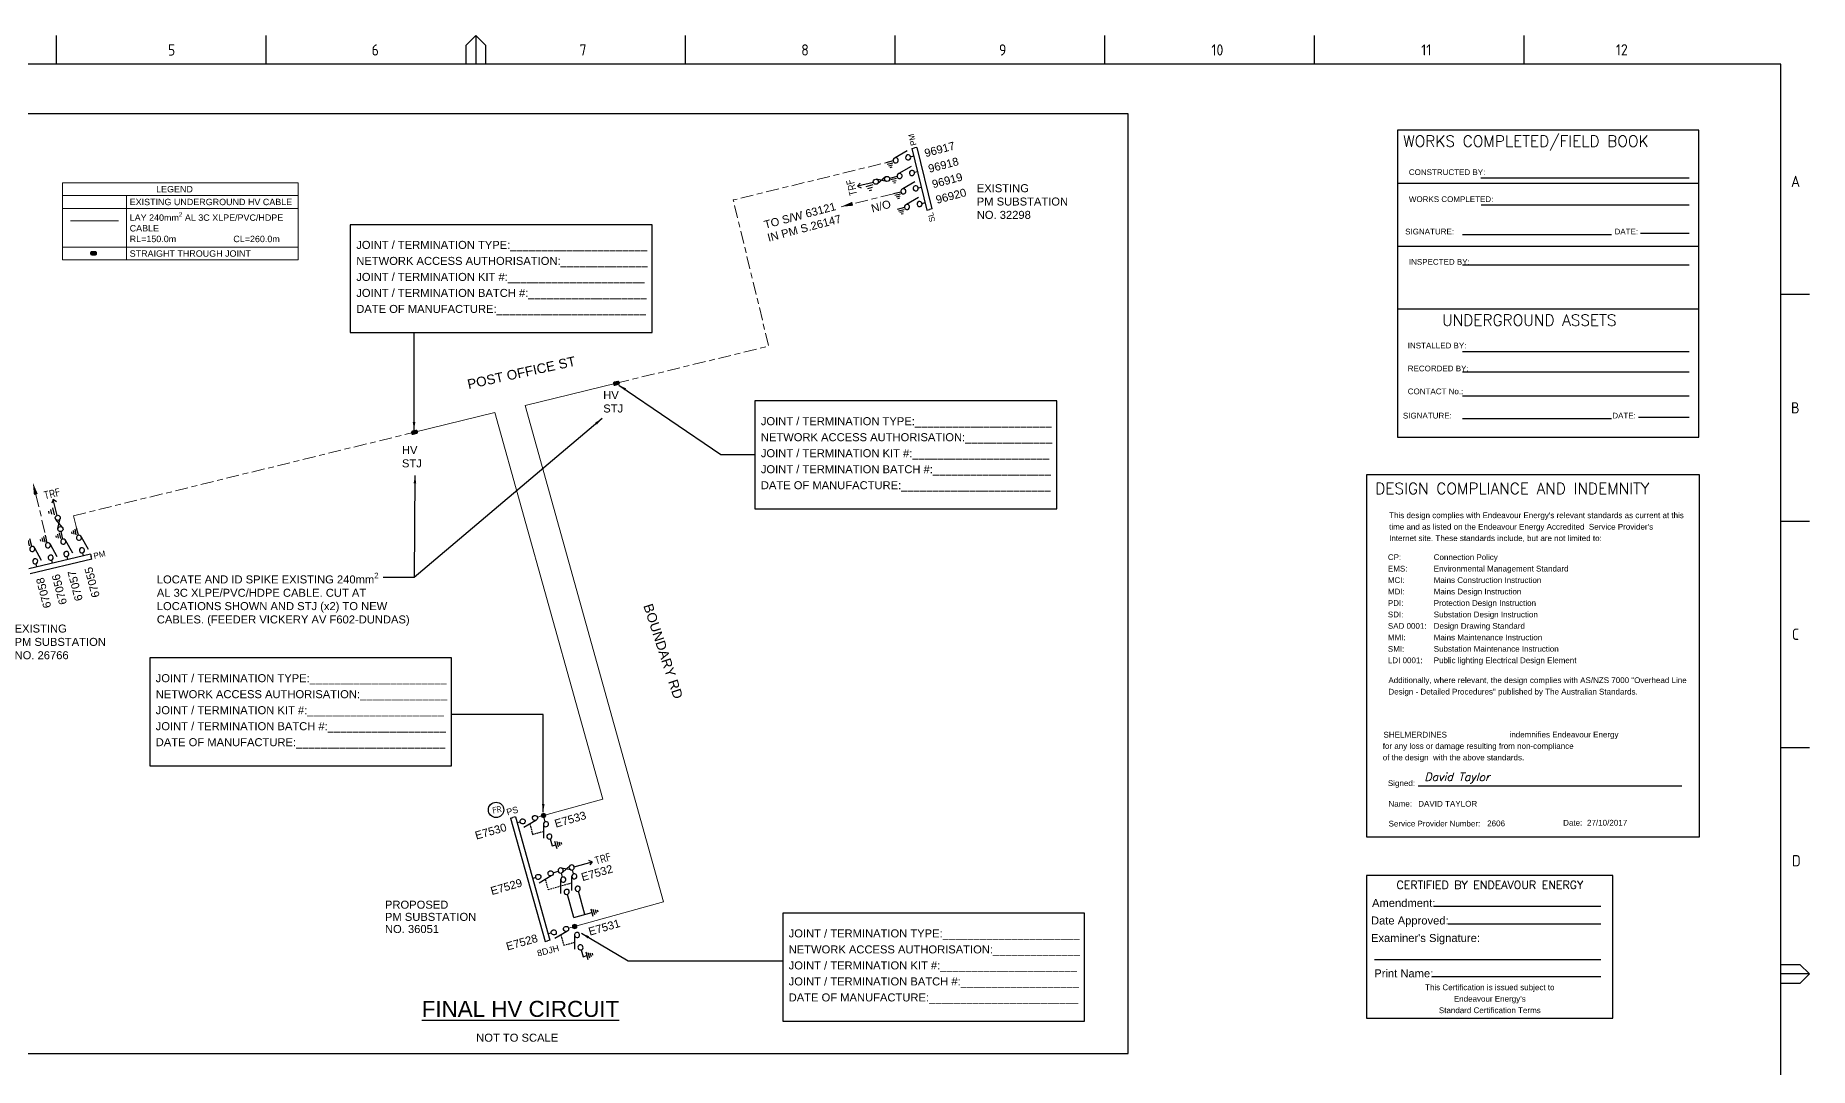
# Paper-space layout 'EE-2' of a CAD drawing. Header units: metres, sheet in millimetres. Extents: x 21 to 854, y -3 to 583.
# Drawn here: x 300 to 854, y 261 to 583 of the extents above; entities that cross this region are included whole.
import ezdxf
from ezdxf.enums import TextEntityAlignment as Align

# ---------------------------------------------------------------- set-up
doc = ezdxf.new("R2010")
doc.units = ezdxf.units.M
for name, pattern in [('A', [0]), ('Cable Exist UG', [8.2, 4, -1.2, 1.8, -1.2]), ('Cable New OH', [6, 4, -2]), ('CENTERX2', [4, 2.5, -0.5, 0.5, -0.5]), ('DASHED', [0.75, 0.5, -0.25])]:
    doc.linetypes.add(name, pattern=pattern)
doc.layers.get('0').update_dxf_attribs({"color": 6})
doc.layers.add('Cadastre Roads_SP_EXT', color=9, linetype='Continuous', lineweight=5)
for name, color, linetype in [('Duct_SP_EXT', 7, 'Continuous'), ('Equip_HV_EXT', 7, 'Continuous'), ('Equip_HV_NEW', 2, 'Continuous'), ('Equip_SP_HV_NEW', 2, 'Continuous'), ('Mains_HV_NEW_U72', 2, 'Continuous'), ('NOTE 1TO1000_new', 7, 'Continuous'), ('Notes', 7, 'Continuous'), ('Sub_SP_TR_HV_LV_EXT', 7, 'Continuous'), ('SupportsUG_SP_EXT', 7, 'Continuous')]:
    doc.layers.add(name, color=color, linetype=linetype)
doc.styles.add('ARIAL', font='arial.ttf', dxfattribs={"height": 2})
doc.styles.add('Elec', font='romand__.ttf')
doc.styles.add('iecISOCP', font='isocp.shx')
doc.styles.add('IESYMBOL1', font='isocp.shx')
doc.styles.add('SCRIPTC', font='scriptc_.ttf')
doc.styles.get("Standard").update_dxf_attribs({"font": 'arial.ttf'})
doc.styles.add('SWITCH_LABEL', font='arial.ttf', dxfattribs={"height": 2.5})
doc.linetypes.add('Cable New UG', pattern='A,7,-0.25,["x",Standard,S=2,R=0,X=0.2,Y=-0.8],-2.1', length=9.35)
doc.dimstyles.get("Standard").update_dxf_attribs({"dimtxt": 0.18, "dimasz": 0.18, "dimexe": 0.18, "dimexo": 0.0625, "dimgap": 0.09, "dimtad": 0, "dimtih": 1, "dimtoh": 1, "dimdec": 4, "dimzin": 0, "dimdsep": 46, "dimtxsty": 'Standard', "dimcen": 0.09, "dimadec": 0, "dimazin": 0, "dimtfac": 1, "dimtdec": 4, "dimtofl": 0, "dimtmove": 0, "dimatfit": 3, "dimfxl": 1, "dimtolj": 1, "dimtzin": 0, "dimarcsym": 0})

# ---------------------------------------------------------------- blocks, each defined once
blk = doc.blocks.new('A1_FRAME_TITLE')
at = {"layer": 'Notes', "linetype": 'Continuous'}
for p, q in [((306.18, 574.39), (306.18, 583.39)), ((371.69, 574.39), (371.69, 583.39)), ((434.2, 580.39), (437.2, 583.39)), ((437.2, 583.39), (437.2, 574.39)), ((437.2, 583.39), (440.2, 580.39)), ((502.71, 574.39), (502.71, 583.39)), ((568.22, 574.39), (568.22, 583.39)), ((633.72, 574.39), (633.72, 583.39)), ((699.23, 574.39), (699.23, 583.39)), ((764.74, 574.39), (764.74, 583.39)), ((434.2, 574.39), (434.2, 580.39)), ((440.2, 580.39), (440.2, 574.39)), ((853.87, 502.43), (844.87, 502.43)), ((844.88, 431.68), (853.87, 431.68)), ((844.87, 360.93), (853.87, 360.93)), ((853.87, 290.18), (844.87, 290.18)), ((844.88, 293.18), (850.87, 293.18)), ((850.87, 293.18), (853.87, 290.18)), ((853.87, 290.18), (850.87, 287.18)), ((850.87, 287.18), (844.88, 287.18))]:
    blk.add_line(p, q, dxfattribs=at)
at = {"layer": 'Notes', "color": 3, "linetype": 'Continuous'}
blk.add_line((844.88, 5.97), (844.88, 574.39), dxfattribs=at)
at = {"layer": 'Notes', "color": 3, "linetype": 'Continuous', "flags": 128}
blk.add_lwpolyline([(844.88, 574.39), (149.5, 574.39)], dxfattribs=at)
blk.add_attdef('DRAFT_NUM', (50.42, 23.29), '', height=2.5, rotation=90)
at = {"layer": 'Notes', "color": 7, "style": 'iecISOCP'}
for s, p in [('5', (341.02, 577.12)), ('6', (404.65, 577.12)), ('7', (469.6, 577.12)), ('8', (538.87, 577.12)), ('9', (600.63, 577.12)), ('10', (667.02, 577.12)), ('11', (732.57, 577.12)), ('12', (793.38, 577.16)), ('A', (848.09, 536.06)), ('B', (848.09, 465.31)), ('C', (848.39, 394.56)), ('D', (848.39, 323.81))]:
    blk.add_text(s, height=3.5, dxfattribs=at).set_placement(p)
at = {"layer": 'Notes', "color": 7, "style": 'iecISOCP', "flags": 8}
blk.add_attdef('VERSION_NO', text='', height=2.5, rotation=90, dxfattribs=at).set_placement((302.04, 43.81), align=Align.MIDDLE_CENTER)
at = {"layer": 'Notes', "color": 7, "style": 'iecISOCP'}
for tag, p in [('CAP_NO', (513.19, 43.46)), ('IE_NUM', (513.05, 37.81)), ('REF_No_1', (335.24, 32.31)), ('REF_1', (362.52, 32.31)), ('GEN_WO', (441.71, 31.76)), ('HV_SWITCH', (513.46, 32.16)), ('REF_No_2', (335.24, 26.31)), ('REF_2', (362.52, 26.31)), ('OH_WO', (441.71, 25.81)), ('UBD_REF', (513.05, 25.83)), ('REF_No_3', (335.24, 20.31)), ('REF_3', (362.52, 20.31)), ('UG_WO', (441.71, 20.05)), ('GIS_MAP_No', (513.05, 20.04)), ('REF_No_4', (335.24, 14.31)), ('REF_4', (362.52, 14.31)), ('HV_OP_DIAG', (513.33, 14.2)), ('SUB_WO', (441.71, 13.81)), ('LGA', (512.95, 7.78))]:
    blk.add_attdef(tag, p, '', height=2.5, dxfattribs=at)
at = {"layer": 'Notes', "style": 'iecISOCP'}
for tag, p in [('T1', (684.37, 39.47)), ('T2', (684.37, 34.35)), ('T3', (684.37, 28.92)), ('T4', (684.37, 23.66)), ('T5', (684.37, 18.23)), ('T6', (684.37, 12.97))]:
    blk.add_attdef(tag, text='', height=3.5, dxfattribs=at).set_placement(p, align=Align.CENTER)
at = {"layer": 'Notes', "color": 7, "style": 'iecISOCP'}
for tag, p in [('scale', (567.76, 33.27)), ('DRAWN', (567.76, 24.93)), ('DATE', (567.76, 16.88)), ('DESIGN', (605.62, 9.15)), ('CHD', (567.76, 8.37))]:
    blk.add_attdef(tag, text='', height=2.5, dxfattribs=at).set_placement(p, align=Align.CENTER)
at = {"layer": 'Notes', "color": 4, "style": 'iecISOCP'}
blk.add_attdef('NUM', text='', height=7, dxfattribs=at).set_placement((812.88, 20.12), align=Align.MIDDLE_CENTER)
at = {"layer": 'Notes', "color": 1, "style": 'iecISOCP'}
blk.add_attdef('REV', text='', height=5, dxfattribs=at).set_placement((840.57, 17.1), align=Align.CENTER)
at = {"layer": 'Notes', "color": 7, "style": 'iecISOCP'}
for tag, p in [('NS', (811.23, 8.12)), ('SHTS', (825.93, 8.12))]:
    blk.add_attdef(tag, text='', height=2.5, dxfattribs=at).set_placement(p, align=Align.MIDDLE)
at = {"layer": 'Notes', "style": 'iecISOCP'}
blk.add_attdef('ExportID', (29.6, 2.39), '', height=2.5, dxfattribs=at)
at = {"layer": 'Notes', "style": 'iecISOCP', "flags": 1}
for tag, p in [('ProjectType', (17.54, -26.8)), ('ProjectNumber', (26.92, -26.82)), ('DrawingNumber', (38.88, -26.8)), ('ProjectDescription', (50.93, -26.83)), ('ExportDate', (63.65, -26.79)), ('ExportUserName', (72.52, -26.8)), ('DesignerCompanyName', (84.85, -26.79)), ('ExportAreaOfInterest', (100.46, -26.81)), ('GIS_SUCCESS', (115.36, -26.78)), ('CAD_SUCCESS', (125.15, -26.78)), ('DEPOTCODE', (135.47, -26.88)), ('ExportCategories', (143.45, -26.8)), ('Comments', (157.75, -26.88))]:
    blk.add_attdef(tag, p, '', height=1, dxfattribs=at)
blk = doc.blocks.new('SWG_SIE_TRF_NOES_NEW')
for p, q in [((7.01, 0.8), (2.79, 1.95)), ((14.68, 0), (20.54, 0))]:
    blk.add_line(p, q)
for points in [[(2.2, 0.01), (1.2, 0.01)], [(19.54, -0.75), (20.54, 0), (19.54, 0.75)], [(7.8, 0), (9.45, 0)]]:
    blk.add_lwpolyline(points)
for points in [[(3, -0.79, 1), (3, 0.81, 1)], [(7, -0.8, 1), (7, 0.8, 1)]]:
    blk.add_lwpolyline(points, format="xyb", close=True)
at = {"linetype": 'DASHED'}
blk.add_lwpolyline([(4.9, 1.38), (4.9, 4.64), (12.61, 4.64)], dxfattribs=at)
at = {"flags": 1}
blk.add_attdef('Z', (0, 0), '', height=0.2, dxfattribs=at)
at = {"style": 'SWITCH_LABEL', "flags": 9}
blk.add_attdef('STREET_CODE', text='', height=0.2, dxfattribs=at).set_placement((0, -0.2), align=Align.MIDDLE_LEFT)
at = {"flags": 9}
for tag, p in [('ORIENTATION', (0, -0.4)), ('SUBURB', (0, -1)), ('STREETNAME', (0, -1.2)), ('PARENT', (0, -0.6)), ('USAGE', (0, -0.8)), ('LOCATION', (0, -1.4)), ('NOTES', (0, -1.6))]:
    blk.add_attdef(tag, text='', height=0.2, dxfattribs=at).set_placement(p, align=Align.MIDDLE_LEFT)
blk = doc.blocks.new('SWG_FUSE_NEW')
for points in [[(1.15, 0.72), (4.04, -0.71)], [(1.16, -0.72), (4.04, 0.73)]]:
    blk.add_lwpolyline(points)
for centre in [(0.8, 0), (4.4, 0.01)]:
    blk.add_circle(centre, 0.8)
blk = doc.blocks.new('LV_STJ_EXT')
h = blk.add_hatch(color=256)
edge = h.paths.add_edge_path()
edge.add_ellipse((-0.59, 0.13), major_axis=(0.226, 0.226), ratio=1, start_angle=45, end_angle=135)
edge.add_line((-0.91, 0.13), (-0.91, -0.13))
edge.add_ellipse((-0.59, -0.13), major_axis=(0.226, 0.226), ratio=1, start_angle=135, end_angle=225)
edge.add_line((-0.59, -0.45), (0.59, -0.45))
edge.add_ellipse((0.59, -0.13), major_axis=(-0.226, 0.226), ratio=1, start_angle=135, end_angle=225)
edge.add_line((0.91, -0.13), (0.91, 0.13))
edge.add_ellipse((0.59, 0.13), major_axis=(-0.226, 0.226), ratio=1, start_angle=225, end_angle=315)
edge.add_line((0.59, 0.45), (-0.59, 0.45))
blk.add_lwpolyline([(-0.91, 0.13), (-0.91, -0.13, 0.414214), (-0.59, -0.45), (0.59, -0.45, 0.414214), (0.91, -0.13), (0.91, 0.13, 0.414214), (0.59, 0.45), (-0.59, 0.45, 0.414214)], format="xyb", close=True)
at = {"flags": 1}
blk.add_attdef('Z', (0, 0), '', height=0.2, dxfattribs=at)
at = {"flags": 9}
for tag, p in [('ORIENTATION', (0, 0)), ('USAGE', (0, -0.2)), ('LEGEND', (0, -0.4)), ('NOTES', (0, -0.6))]:
    blk.add_attdef(tag, text='', height=0.2, dxfattribs=at).set_placement(p, align=Align.MIDDLE_LEFT)
blk = doc.blocks.new('FAULT_INDIC_SE')
blk.add_circle((0, 0), 2.4)
at = {"insert": (-1.15, 1), "char_height": 2, "width": 2.7042, "attachment_point": 1, "style": 'iecISOCP'}
blk.add_mtext('FR', dxfattribs=at)
blk = doc.blocks.new('HV_STJ_NEW')
blk.add_hatch(color=256).paths.add_polyline_path([(0.59, -0.45, 0.414214), (0.91, -0.13, 1.036514), (0.59, 0.45), (-0.59, 0.45, 0.414214), (-0.91, 0.13, 1.036514), (-0.59, -0.45)])
blk.add_lwpolyline([(-0.91, 0.13), (-0.91, -0.13, 0.414214), (-0.59, -0.45), (0.59, -0.45, 0.414214), (0.91, -0.13), (0.91, 0.13, 0.414214), (0.59, 0.45), (-0.59, 0.45, 0.414214)], format="xyb", close=True)
for tag, flags, p in [('ORIENTATION', 9, (1.5, 0)), ('OWNED_BY', 9, (1.5, -0.8)), ('OPERATED_BY', 9, (1.5, -1)), ('TYPE', 9, (1.5, -1.4)), ('OPERATING_VOLTAGE', 9, (1.5, -1.6)), ('CONSTRUCTED_VOLTAGE', 9, (1.5, -1.8)), ('Z', 1, (1.5, -2.2)), ('USAGE', 9, (1.5, -0.2)), ('LEGEND', 9, (1.5, -0.4)), ('NOTES', 9, (1.5, -0.6)), ('MAINTAINED_BY', 9, (1.5, -1.2)), ('NUMBER_OF_PHASES', 9, (1.5, -2))]:
    blk.add_attdef(tag, text='', height=0.2, dxfattribs=dict(flags=flags)).set_placement(p, align=Align.MIDDLE_LEFT)
blk = doc.blocks.new('SWG_SAFELINK_SU_EXT')
for p, q in [((6.9, 0.59), (8.7, 0.58)), ((7.2, 1.19), (8.4, 1.18)), ((7.5, 1.79), (8.1, 1.79)), ((1.6, -2.02), (5.8, -0.81)), ((6.6, -0.01), (9, -0.02))]:
    blk.add_line(p, q)
blk.add_lwpolyline([(1, 0), (0, 0)])
for points in [[(1.8, -0.8, 1), (1.8, 0.8, 1)], [(5.8, -0.81, 1), (5.8, 0.79, 1)]]:
    blk.add_lwpolyline(points, format="xyb", close=True)
at = {"style": 'SWITCH_LABEL', "flags": 8}
blk.add_attdef('ASSET_NUM', text='', height=2.5, rotation=179.9544, dxfattribs=at).set_placement((-1.6, -0.02), align=Align.MIDDLE_LEFT)
at = {"flags": 1}
blk.add_attdef('Z', (0, 0), '', height=0.2, dxfattribs=at)
at = {"flags": 9}
for tag, p in [('ACTUAL_STATUS', (0, -0.4)), ('CONSTRUCTED_VOLTAGE', (0, -0.6)), ('OPERATING_VOLTAGE', (0, -1)), ('ORIENTATION', (0, -1.2)), ('OWNED_BY', (0, -1.4)), ('STATE', (0, -1.8)), ('SWITCH_TYPE', (0, -2)), ('STREETNAME', (0, -2.6)), ('SUBURB', (0, -2.8)), ('NO_PHASES', (0, -0.8)), ('PARENT', (0, -1.6)), ('USAGE', (0, -2.2)), ('LOCATION', (0, -2.4)), ('NOTES', (0, -3))]:
    blk.add_attdef(tag, text='', height=0.2, dxfattribs=at).set_placement(p, align=Align.MIDDLE_LEFT)
at = {"style": 'SWITCH_LABEL', "flags": 9}
blk.add_attdef('STREET_CODE', text='', height=0.2, dxfattribs=at).set_placement((0, -0.2), align=Align.MIDDLE_LEFT)
blk = doc.blocks.new('SWG_FUSE_EXT')
for points in [[(1.15, 0.72), (4.04, -0.71)], [(1.16, -0.72), (4.04, 0.73)]]:
    blk.add_lwpolyline(points)
for centre in [(0.8, 0), (4.4, 0.01)]:
    blk.add_circle(centre, 0.8)
blk = doc.blocks.new('SWG_SAFELINK_SFU_EXT')
for p, q in [((6.9, 0.59), (8.7, 0.58)), ((7.2, 1.19), (8.4, 1.18)), ((7.5, 1.79), (8.1, 1.79)), ((14.2, 0.01), (19.32, 0.01)), ((14.57, 0.76), (16.82, 0.76)), ((14.95, 1.51), (16.45, 1.51)), ((15.33, 2.26), (16.08, 2.26)), ((1.6, -2.02), (5.8, -0.81)), ((6.6, -0.01), (9, -0.02))]:
    blk.add_line(p, q)
for points in [[(1, 0), (0, 0)], [(18.32, -0.74), (19.32, 0.01), (18.33, 0.76)]]:
    blk.add_lwpolyline(points)
for points in [[(1.8, -0.8, 1), (1.8, 0.8, 1)], [(5.8, -0.81, 1), (5.8, 0.79, 1)]]:
    blk.add_lwpolyline(points, format="xyb", close=True)
blk.add_blockref('SWG_FUSE_EXT', (9, -0.02))
at = {"style": 'SWITCH_LABEL', "flags": 8}
blk.add_attdef('ASSET_NUM', text='', height=2.5, rotation=179.9544, dxfattribs=at).set_placement((-3, 0), align=Align.MIDDLE_LEFT)
at = {"flags": 1}
blk.add_attdef('Z', (0, 0), '', height=0.2, dxfattribs=at)
at = {"flags": 9}
for tag, p in [('ACTUAL_STATUS', (0, -0.4)), ('CONSTRUCTED_VOLTAGE', (0, -0.6)), ('OPERATING_VOLTAGE', (0, -1)), ('ORIENTATION', (0, -1.2)), ('OWNED_BY', (0, -1.4)), ('STATE', (0, -1.8)), ('SWITCH_TYPE', (0, -2)), ('STREETNAME', (0, -2.6)), ('SUBURB', (0, -2.8)), ('NO_PHASES', (0, -0.8)), ('PARENT', (0, -1.6)), ('USAGE', (0, -2.2)), ('LOCATION', (0, -2.4)), ('NOTES', (0, -3))]:
    blk.add_attdef(tag, text='', height=0.2, dxfattribs=at).set_placement(p, align=Align.MIDDLE_LEFT)
at = {"style": 'SWITCH_LABEL', "flags": 9}
blk.add_attdef('STREET_CODE', text='', height=0.2, dxfattribs=at).set_placement((0, -0.2), align=Align.MIDDLE_LEFT)
blk = doc.blocks.new('NOTE_JOINT&TERMINATION')
at = {"lineweight": -3}
blk.add_lwpolyline([(0, -4.55), (94.31, -4.55), (94.31, 29.18), (0, 29.18)], close=True, dxfattribs=at)
at = {"color": 7, "lineweight": -3, "insert": (1.86, 12.5), "char_height": 2.5, "attachment_point": 4, "line_spacing_factor": 1.2}
blk.add_mtext('JOINT / TERMINATION TYPE:______________________\\PNETWORK ACCESS AUTHORISATION:______________{\\H1.5297x; }\\PJOINT / TERMINATION KIT #:______________________{\\H1.2154x; }\\PJOINT / TERMINATION BATCH #:___________________{\\H1.404x; }\\PDATE OF MANUFACTURE:________________________{\\H1.2909x; }', dxfattribs=at)

psp = doc.layouts.new('EE-2')

# ---------------------------------------------------------------- linework, layer by layer
at = {"layer": 'Duct_SP_EXT', "linetype": 'Cable Exist UG', "lineweight": 0}
for p, q in [((567.6534, 533.91596), (551.31017, 529.87958)), ((299.7642, 439.98862), (302.7802, 427.25642)), ((311.51951, 433.33819), (312.51021, 429.56443))]:
    psp.add_line(p, q, dxfattribs=at)
at = {"layer": 'Duct_SP_EXT', "linetype": 'Cable Exist UG', "lineweight": 0, "flags": 128}
for points in [[(481.12787, 474.75792), (528.72259, 486.311), (517.63322, 531.9954), (565.27852, 543.62987)], [(311.51951, 433.33819), (418.06344, 459.44973)]]:
    psp.add_lwpolyline(points, dxfattribs=at)
at = {"layer": 'Equip_HV_NEW'}
for p, q in [((448.03768, 338.84482), (448.80796, 339.06083)), ((448.03768, 338.84482), (458.83843, 300.33062)), ((449.57824, 339.27685), (448.80796, 339.06083)), ((449.57824, 339.27685), (460.379, 300.76265)), ((455.92365, 338.15865), (452.17586, 335.91557)), ((458.36158, 336.76857), (458.33654, 332.60725)), ((461.84495, 331.7174), (462.48822, 329.40522)), ((462.50341, 331.5892), (462.98586, 329.85506)), ((463.16186, 331.46099), (463.4835, 330.3049)), ((463.82032, 331.33278), (463.98114, 330.75474)), ((463.69928, 319.76625), (463.6859, 315.29735)), ((467.14694, 320.7331), (467.13356, 316.26421)), ((473.15037, 310.57248), (473.79363, 308.2603)), ((473.80882, 310.44428), (474.29127, 308.71014)), ((474.46728, 310.31607), (474.78891, 309.15998)), ((475.12573, 310.18786), (475.28655, 309.60982)), ((458.83843, 300.33062), (459.60871, 300.54663)), ((460.379, 300.76265), (459.60871, 300.54663)), ((465.64433, 303.49587), (461.89653, 301.25279)), ((468.08226, 302.10579), (468.05722, 297.94447)), ((471.56563, 297.05462), (472.2089, 294.74243)), ((472.22409, 296.92641), (472.70654, 295.19227)), ((472.88254, 296.79821), (473.20418, 295.64211)), ((473.541, 296.67), (473.70181, 296.09195))]:
    psp.add_line(p, q, dxfattribs=at)
at = {"layer": 'Equip_HV_NEW', "linetype": 'A', "lineweight": 0}
for p, q in [((457.89645, 339.1721), (457.70231, 339.86048)), ((457.83627, 340.12229), (458.14747, 339.01887)), ((458.3663, 338.97974), (458.00241, 340.26999)), ((458.18684, 340.35287), (458.56686, 339.00544)), ((458.75157, 339.0873), (458.38711, 340.37958)), ((458.60558, 340.34179), (458.9181, 339.23367)), ((459.05298, 339.4922), (458.85567, 340.19183)), ((467.61713, 304.50932), (467.42299, 305.1977)), ((467.55695, 305.45951), (467.86814, 304.35609)), ((468.08698, 304.31695), (467.72309, 305.60721)), ((467.90752, 305.69009), (468.28754, 304.34265)), ((468.47394, 304.425), (468.10948, 305.71727)), ((468.32794, 305.67949), (468.64047, 304.57136)), ((468.77535, 304.82989), (468.57803, 305.52953))]:
    psp.add_line(p, q, dxfattribs=at)
at = {"layer": 'Equip_HV_NEW'}
for points in [[(451.63337, 338.6086, -1), (452.06858, 337.06893, -1)], [(455.48255, 339.69663, -1), (455.91776, 338.15696, -1)], [(459.90304, 337.19742, 1), (458.36158, 336.76857, 1)], [(460.97515, 333.34378, 1), (459.43369, 332.91493, 1)], [(465.29392, 319.88779, 1), (463.75246, 319.45894, 1)], [(466.36603, 316.03414, 1), (464.82457, 315.6053, 1)], [(468.74158, 320.85464, 1), (467.20012, 320.42579, 1)], [(469.81369, 317.00099, 1), (468.27223, 316.57215, 1)], [(465.20322, 305.03385, -1), (465.63844, 303.49418, -1)], [(461.35404, 303.94582, -1), (461.78926, 302.40615, -1)], [(469.62371, 302.53464, 1), (468.08226, 302.10579, 1)], [(470.69583, 298.68099, 1), (469.15437, 298.25215, 1)]]:
    psp.add_lwpolyline(points, format="xyb", close=True, dxfattribs=at)
for points in [[(458.91788, 337.75373), (458.56686, 339.00544)], [(451.08097, 337.62174), (450.11812, 337.35172)], [(460.41884, 332.35862), (461.01355, 330.23796), (462.16659, 330.56131)], [(464.30876, 320.44409), (463.95774, 321.6958)], [(467.75642, 321.41094), (467.4054, 322.66265)], [(471.28045, 308.8018), (469.25738, 316.01584)], [(467.83279, 307.83496), (465.80972, 315.04899)], [(467.83279, 307.83496), (473.472, 309.41639)], [(460.80182, 302.95838), (459.83896, 302.68836)], [(470.13952, 297.69584), (470.73423, 295.57517), (471.88727, 295.89853)]]:
    psp.add_lwpolyline(points, dxfattribs=at)
at = {"layer": 'Equip_HV_NEW', "linetype": 'DASHED'}
for points in [[(454.04975, 337.03711), (454.95949, 333.79311), (458.35012, 334.74396)], [(463.77043, 302.37433), (464.68016, 299.13033), (468.0708, 300.08118)]]:
    psp.add_lwpolyline(points, dxfattribs=at)
at = {"layer": 'Equip_HV_NEW', "linetype": 'A', "lineweight": 0}
for centre in [(458.37854, 339.67963), (468.09922, 305.01685)]:
    psp.add_circle(centre, 0.7, dxfattribs=at)
at = {"layer": 'Mains_HV_NEW_U72', "color": 2, "linetype": 'Cable New UG', "lineweight": 0}
for p, q in [((310.5847, 525.45962), (325.5847, 525.45962)), ((456.46999, 339.1444), (476.85674, 344.83132)), ((466.19067, 304.48162), (495.87626, 312.75664))]:
    psp.add_line(p, q, dxfattribs=at)
at = {"layer": 'Mains_HV_NEW_U72', "color": 2, "linetype": 'Cable New UG', "lineweight": 0, "flags": 128}
for points in [[(495.87626, 312.75664), (452.61637, 467.83707), (481.12518, 474.75726)], [(418.06344, 459.44973), (443.18289, 465.5472), (476.85674, 344.83132)]]:
    psp.add_lwpolyline(points, dxfattribs=at)
at = {"layer": 'NOTE 1TO1000_new', "lineweight": -3, "ltscale": 0.8}
psp.add_lwpolyline([(270.69075, 265.31813), (641.0028, 265.31813), (641.0028, 558.91906), (270.69075, 558.91906)], close=True, dxfattribs=at)
for points in [[(555.09476, 530.21012), (551.30749, 529.87893), (554.78263, 531.42052)], [(299.15798, 439.83656), (298.8518, 443.62593), (300.37042, 440.14069)]]:
    psp.add_solid(points, dxfattribs=at)
at = {"layer": 'Notes', "color": 7, "linetype": 'Continuous', "lineweight": -3}
for p, q in [((751.15025, 538.89337), (816.31609, 538.89337)), ((751.25734, 530.45206), (816.31609, 530.45206)), ((745.486, 521.26274), (792.0148, 521.26274)), ((801.10073, 521.61233), (816.31609, 521.61233)), ((745.486, 511.77793), (816.31609, 511.77793)), ((745.486, 484.61496), (816.31609, 484.61496)), ((745.486, 478.32652), (816.31609, 478.32652)), ((745.486, 470.85474), (816.31609, 470.85474)), ((745.486, 463.75521), (792.0148, 463.75521)), ((800.40118, 464.1048), (816.31609, 464.1048)), ((736.73828, 311.31662), (788.64286, 311.31662)), ((740.94983, 305.82157), (788.64286, 305.82157)), ((718.00564, 294.73665), (788.64286, 294.73665)), ((735.94149, 289.37188), (788.64286, 289.37188))]:
    psp.add_line(p, q, dxfattribs=at)
at = {"layer": 'Notes', "color": 2, "linetype": 'Continuous', "lineweight": 0}
for p, q in [((308.0847, 537.36566), (381.74698, 537.36566)), ((308.0847, 537.36566), (308.0847, 513.24983)), ((308.0847, 533.36566), (381.74698, 533.36566)), ((308.0847, 533.36566), (381.74698, 533.36566)), ((328.0847, 533.36566), (328.0847, 513.24983)), ((381.74698, 537.36566), (381.74698, 513.24983)), ((308.0847, 529.36566), (381.74698, 529.36566)), ((308.0847, 517.24983), (381.74698, 517.24983)), ((308.0847, 513.24983), (381.74698, 513.24983))]:
    psp.add_line(p, q, dxfattribs=at)
at = {"layer": 'Notes'}
for p, q in [((819.28673, 537.09796), (725.18153, 537.09796)), ((819.28673, 517.51291), (725.18153, 517.51291)), ((819.05289, 497.92786), (725.18153, 497.92786)), ((731.61178, 348.94809), (813.94943, 348.94809))]:
    psp.add_line(p, q, dxfattribs=at)
for points in [[(725.18153, 457.8667), (819.28673, 457.8667), (819.28673, 553.84758), (725.18153, 553.84758)], [(715.61482, 446.23971), (819.35315, 446.23971), (819.35315, 332.93546), (715.61482, 332.93546)], [(715.49318, 276.41544), (792.4726, 276.41544), (792.4726, 320.93365), (715.49318, 320.93365)]]:
    psp.add_lwpolyline(points, close=True, dxfattribs=at)
at = {"layer": 'Sub_SP_TR_HV_LV_EXT'}
for p, q in [((573.46013, 548.0642), (574.23729, 548.25398)), ((573.46013, 548.0642), (578.15707, 528.82937)), ((575.01446, 548.44375), (574.23729, 548.25398)), ((575.01446, 548.44375), (579.7114, 529.20892)), ((578.15707, 528.82937), (578.93423, 529.01915)), ((579.7114, 529.20892), (578.93423, 529.01915)), ((316.89044, 421.35373), (297.62503, 416.78387)), ((316.89044, 421.35373), (317.07508, 420.57533)), ((317.25973, 419.79693), (297.99431, 415.22707)), ((317.25973, 419.79693), (317.07508, 420.57533))]:
    psp.add_line(p, q, dxfattribs=at)

# ---------------------------------------------------------------- block references
at = {"layer": 'Equip_HV_EXT'}
for name, p, rotation in [('SWG_SAFELINK_SU_EXT', (574.02553, 545.74877), 193.7224720778728), ('SWG_SAFELINK_SFU_EXT', (575.21555, 540.87543), 193.7224720778728), ('SWG_SAFELINK_SU_EXT', (576.39772, 536.03421), 193.7224720778728), ('SWG_SAFELINK_SU_EXT', (577.58382, 531.17693), 193.7224720778728), ('SWG_SAFELINK_SFU_EXT', (309.69024, 419.6458), 103.3442438886868), ('SWG_SAFELINK_SU_EXT', (304.84132, 418.49561), 103.3442438886868), ('SWG_SAFELINK_SU_EXT', (314.57133, 420.80363), 103.3442438886868), ('SWG_SAFELINK_SU_EXT', (299.97632, 417.34161), 103.3442438886868)]:
    psp.add_blockref(name, p, dxfattribs=dict(at, rotation=rotation))
at = {"layer": 'Equip_HV_NEW', "linetype": 'CENTERX2', "rotation": 11.38323543239739}
psp.add_blockref('FAULT_INDIC_SE', (443.53655, 341.44209), dxfattribs=at)
at = {"layer": 'Equip_HV_NEW', "linetype": 'CENTERX2', "xscale": -1}
for name, p, rotation in [('SWG_SIE_TRF_NOES_NEW', (453.82022, 319.70675), 195.6653871550818), ('SWG_FUSE_NEW', (467.95365, 323.67043), 15.66538715508182)]:
    psp.add_blockref(name, p, dxfattribs=dict(at, rotation=rotation))
at = {"layer": 'Equip_SP_HV_NEW', "linetype": 'Cable New OH', "lineweight": 0}
psp.add_blockref('HV_STJ_NEW', (317.79819, 515.35287), dxfattribs=at)
at = {"layer": 'Equip_SP_HV_NEW', "rotation": 14.72492530113433}
for p in [(481.12921, 474.74066), (418.06747, 459.43313)]:
    psp.add_blockref('LV_STJ_EXT', p, dxfattribs=at)
at = {"layer": 'Notes', "color": 0, "lineweight": -3}
for p in [(398.01116, 495.10087), (524.39789, 440.01902), (335.35516, 359.73047), (533.0917, 279.98653)]:
    psp.add_blockref('NOTE_JOINT&TERMINATION', p, dxfattribs=at)
at = {"layer": 'SupportsUG_SP_EXT'}
psp.add_blockref('A1_FRAME_TITLE', (0, 0), dxfattribs=at)

# ---------------------------------------------------------------- texts
at = {"layer": 'Cadastre Roads_SP_EXT'}
for s, rotation, p in [('POST OFFICE ST', 12.3440205, (434.95265, 472.8982)), ('BOUNDARY RD', 288.1382314, (489.50952, 405.25104))]:
    psp.add_text(s, height=3, rotation=rotation, dxfattribs=at).set_placement(p)
at = {"layer": 'Equip_HV_EXT', "style": 'ARIAL'}
for rotation, p in [(103.722472, (573.16374, 552.65038)), (13.3442438, (321.47848, 421.61984))]:
    psp.add_text('PM', height=1.8, rotation=rotation, dxfattribs=at).set_placement(p, align=Align.MIDDLE_RIGHT)
at = {"layer": 'Equip_HV_EXT'}
for rotation, p in [(103.722472, (573.75412, 547.68955)), (283.722472, (316.59645, 421.72838))]:
    psp.add_text('null', height=0.2, rotation=rotation, dxfattribs=at).set_placement(p)
at = {"layer": 'Equip_HV_EXT', "style": 'IESYMBOL1'}
for rotation, p in [(103.7050284, (554.67826, 535.8437)), (13.3268002, (304.7942, 440.21586))]:
    psp.add_text('TRF', height=2.5, rotation=rotation, dxfattribs=at).set_placement(p, align=Align.MIDDLE_CENTER)
at = {"layer": 'Equip_HV_EXT', "style": 'ARIAL'}
psp.add_text('SL', height=1.8, rotation=103.722472, dxfattribs=at).set_placement((579.88079, 525.14283), align=Align.MIDDLE_LEFT)
at = {"layer": 'Equip_HV_NEW', "color": 2, "linetype": 'Cable New OH', "lineweight": 0, "style": 'ARIAL'}
psp.add_text('PS', height=2, rotation=15.0534159, dxfattribs=at).set_placement((450.42655, 341.63665), align=Align.MIDDLE_RIGHT)
for s, height, rotation, p in [('E7533', 2.5, 16.2051563, (461.87892, 337.05742)), ('E7530', 2.5, 16.2051563, (437.03269, 333.33772)), ('E7532', 2.5, 16.2051563, (470.20795, 320.35651)), ('E7529', 2.5, 16.2051563, (441.8932, 316.00574)), ('E7531', 2.5, 16.2051563, (472.48045, 303.32611)), ('E7528', 2.5, 16.2051563, (446.75354, 298.67435)), ('8DJH', 2, 15.0534159, (456.40251, 296.55531))]:
    psp.add_text(s, height=height, rotation=rotation, dxfattribs=at).set_placement(p, align=Align.MIDDLE_LEFT)
at = {"layer": 'Equip_HV_NEW', "style": 'IESYMBOL1'}
psp.add_text('TRF', height=2.5, rotation=16.2051563, dxfattribs=at).set_placement((476.87616, 326.17536), align=Align.MIDDLE_CENTER)
at = {"layer": 'NOTE 1TO1000_new', "lineweight": -3, "ltscale": 0.8}
psp.add_text('%%UFINAL HV CIRCUIT', height=5, dxfattribs=at).set_placement((420.30753, 279.27336), align=Align.MIDDLE_LEFT)
at = {"layer": 'NOTE 1TO1000_new', "lineweight": -3, "ltscale": 0.8, "char_height": 2.5, "attachment_point": 1}
for s, insert, width in [('HV STJ', (477.02177, 472.26746), 6.0594697), ('HV STJ', (414.13618, 455.13014), 6.0594697), ('NOT TO SCALE', (437.33963, 271.51297), 73.3512628)]:
    psp.add_mtext(s, dxfattribs=dict(at, insert=insert, width=width))
at = {"layer": 'NOTE 1TO1000_new', "lineweight": -3, "ltscale": 0.8, "insert": (408.83196, 302.93508), "char_height": 2.5, "width": 73.3512628, "attachment_point": 7, "line_spacing_factor": 0.912}
psp.add_mtext('PROPOSED\\PPM SUBSTATION\\PNO. 36051', dxfattribs=at)
at = {"layer": 'Notes', "color": 7, "lineweight": -3, "style": 'Elec'}
psp.add_text('WORKS COMPLETED/FIELD BOOK', height=3.5, dxfattribs=at).set_placement((726.93153, 550.34758), align=Align.MIDDLE_LEFT)
at = {"layer": 'Notes', "color": 7, "lineweight": -3}
for s, height, p in [('CONSTRUCTED BY:', 1.79, (728.69492, 540.68337)), ('WORKS COMPLETED:', 1.79, (728.70312, 532.24206)), ('INSPECTED BY:', 1.79, (728.70312, 512.65701)), ('Amendment:', 2.5, (717.19352, 312.35535)), ('Date Approved:', 2.5, (716.86453, 306.88414)), ("Examiner's Signature:", 2.5, (716.86453, 301.42345))]:
    psp.add_text(s, height=height, dxfattribs=at).set_placement(p, align=Align.MIDDLE_LEFT)
for s, p in [('SIGNATURE:', (735.18237, 522.12778)), ('DATE:', (796.63639, 522.12778)), ('SIGNATURE:', (734.48281, 464.62025)), ('DATE:', (795.93684, 464.62025))]:
    psp.add_text(s, height=1.79, dxfattribs=at).set_placement(p, align=Align.MIDDLE_CENTER)
at = {"layer": 'Notes', "color": 7, "lineweight": -3, "style": 'Elec'}
psp.add_text('UNDERGROUND ASSETS', height=3.5, dxfattribs=at).set_placement((739.09947, 496.21513), align=Align.TOP_LEFT)
psp.add_text('DESIGN COMPLIANCE AND INDEMNITY', height=3.5, dxfattribs=at).set_placement((718.21466, 439.06426), align=Align.BOTTOM_LEFT)
at = {"layer": 'Notes'}
for s, p in [('SHELMERDINES', (720.76215, 364.03736)), ('DAVID TAYLOR', (731.61412, 342.45519)), ('2606', (753.15354, 336.31833)), ('27/10/2017', (784.34637, 336.52768))]:
    psp.add_text(s, height=1.8, dxfattribs=at).set_placement(p)
at = {"layer": 'Notes', "color": 7, "lineweight": -3}
for s, p in [('Signed:', (722.15182, 350.68684)), ('Name:', (722.3215, 344.25407)), ('Service Provider Number:', (722.37437, 338.04211)), ('Date: ', (776.90593, 338.3176))]:
    psp.add_text(s, height=1.79, dxfattribs=at).set_placement(p, align=Align.TOP_LEFT)
at = {"layer": 'Notes', "color": 7, "style": 'SCRIPTC'}
psp.add_text('David Taylor', height=2.5, dxfattribs=at).set_placement((733.57435, 352.99483), align=Align.TOP_LEFT)
at = {"layer": 'Notes', "color": 7, "lineweight": -3, "style": 'Elec'}
psp.add_text('CERTIFIED BY ENDEAVOUR ENERGY', height=2.52, dxfattribs=at).set_placement((754.00784, 317.99752), align=Align.MIDDLE_CENTER)
at = {"layer": 'Notes', "color": 7, "lineweight": -3}
psp.add_text('Print Name:', height=2.5, dxfattribs=at).set_placement((717.89697, 288.36939), align=Align.BOTTOM_LEFT)
at = {"layer": 'Notes', "color": 2, "linetype": 'Continuous', "lineweight": 0, "char_height": 2}
for s, insert, width, attachment_point in [('EXISTING UNDERGROUND HV CABLE', (329.0847, 531.36566), 53.6695485, 4), ('LEGEND', (343.0847, 535.36566), 68, 5), ('\\A1;LAY 240mm{\\H0.7x;\\S2^ ;} AL 3C XLPE/PVC/HDPE CABLE\\PRL=150.0m                       CL=260.0m', (329.0847, 523.47785), 48, 4), ('STRAIGHT THROUGH JOINT', (329.0847, 515.24983), 53.6695485, 4)]:
    psp.add_mtext(s, dxfattribs=dict(at, insert=insert, width=width, attachment_point=attachment_point))
at = {"layer": 'Notes', "color": 7, "lineweight": -3, "char_height": 1.79, "line_spacing_factor": 1.2}
for s, insert, attachment_point in [('INSTALLED BY:\\P\\PRECORDED BY:\\P\\PCONTACT No.:', (728.35087, 487.41469), 1), ("This design complies with Endeavour Energy's relevant standards as current at this \\Ptime and as listed on the Endeavour Energy Accredited  Service Provider's\\PInternet site. These standards include, but are not limited to:", (722.53423, 425.09351), 7), ('CP:^I^IConnection Policy\\PEMS:^I^IEnvironmental Management Standard\\PMCI:^I^IMains Construction Instruction\\PMDI:^I^IMains Design Instruction\\PPDI:^I^IProtection Design Instruction\\PSDI:^I^ISubstation Design Instruction\\PSAD 0001:^IDesign Drawing Standard\\PMMI:^I^IMains Maintenance Instruction\\PSMI:^I^ISubstation Maintenance Instruction\\PLDI 0001:^IPublic lighting Electrical Design Element ', (722.14089, 421.29107), 1), ('\\PAdditionally, where relevant, the design complies with AS/NZS 7000 "Overhead Line\\PDesign - Detailed Procedures" published by The Australian Standards.', (722.31579, 386.43527), 1), ('                                                         indemnifies Endeavour Energy \\Pfor any loss or damage resulting from non-compliance \\Pof the design  with the above standards.', (720.5467, 365.87147), 1), ("This Certification is issued subject to \\PEndeavour Energy's \\PStandard Certification Terms", (753.98457, 282.40195), 5)]:
    psp.add_mtext(s, dxfattribs=dict(at, insert=insert, attachment_point=attachment_point))
at = {"layer": 'Notes', "color": 7, "linetype": 'Cable New OH', "lineweight": 0, "insert": (337.55823, 415.54323), "char_height": 2.5, "width": 80.9817991, "attachment_point": 1, "style": 'ARIAL'}
psp.add_mtext('\\A1;LOCATE AND ID SPIKE EXISTING 240mm{\\H0.7x;\\S2^ ;} \\PAL 3C XLPE/PVC/HDPE CABLE. CUT AT LOCATIONS SHOWN AND STJ (x2) TO NEW CABLES. (FEEDER VICKERY AV F602-DUNDAS)', dxfattribs=at)
at = {"layer": 'Sub_SP_TR_HV_LV_EXT', "char_height": 2.5, "width": 73.3512628}
for s, insert, attachment_point, rotation in [('96917', (587.12884, 547.81448), 9, 14.8582432), ('96918', (588.31886, 542.94114), 9, 14.8582432), ('96919', (589.50103, 538.09992), 9, 14.8582432), ('96920', (590.68712, 533.24264), 9, 14.8582432), ('TO S/W 63121 \\PIN PM S.26147', (528.69741, 518.91778), 7, 14.8582432), ('N/O', (561.11418, 528.02895), 7, 14.8582432), ('\\pt65;67057', (312.08638, 416.47334), 9, 104.480015), ('\\pt65;67055', (317.37025, 417.55323), 9, 104.480015), ('\\pt65;67058', (302.2218, 414.25026), 9, 104.480015), ('\\pt65;67056', (307.1539, 415.33247), 9, 104.480015)]:
    psp.add_mtext(s, dxfattribs=dict(at, insert=insert, attachment_point=attachment_point, rotation=rotation))
at = {"layer": 'Sub_SP_TR_HV_LV_EXT', "char_height": 2.5, "width": 73.3512628, "attachment_point": 1}
for s, insert in [('EXISTING\\PPM SUBSTATION\\PNO. 32298', (593.71265, 536.92907)), ('EXISTING\\PPM SUBSTATION\\PNO. 26766', (293.12297, 399.34424))]:
    psp.add_mtext(s, dxfattribs=dict(at, insert=insert))

# ---------------------------------------------------------------- leaders
at = {"layer": 'Notes', "color": 7}
for points in [[(417.9228, 460.09852), (417.9228, 490.55047)], [(481.87961, 474.18921), (513.7313, 452.46585), (524.39789, 452.46585)], [(476.67528, 463.75654), (417.9463, 414.02984), (408.24483, 414.02984)], [(418.21215, 445.93654), (417.9463, 414.02984), (408.24483, 414.02984)], [(458.27889, 340.7633), (458.27889, 371.22841), (429.66526, 371.22841)], [(470.21806, 302.88814), (484.79209, 294.30849), (533.0917, 294.30849)]]:
    psp.add_leader(points, dimstyle='Standard', override={"dimasz": 2.5, "dimfxl": 5.5, "dimfxlon": 1, "dimarcsym": 1}, dxfattribs=at)

doc.saveas('drawing.dxf')
